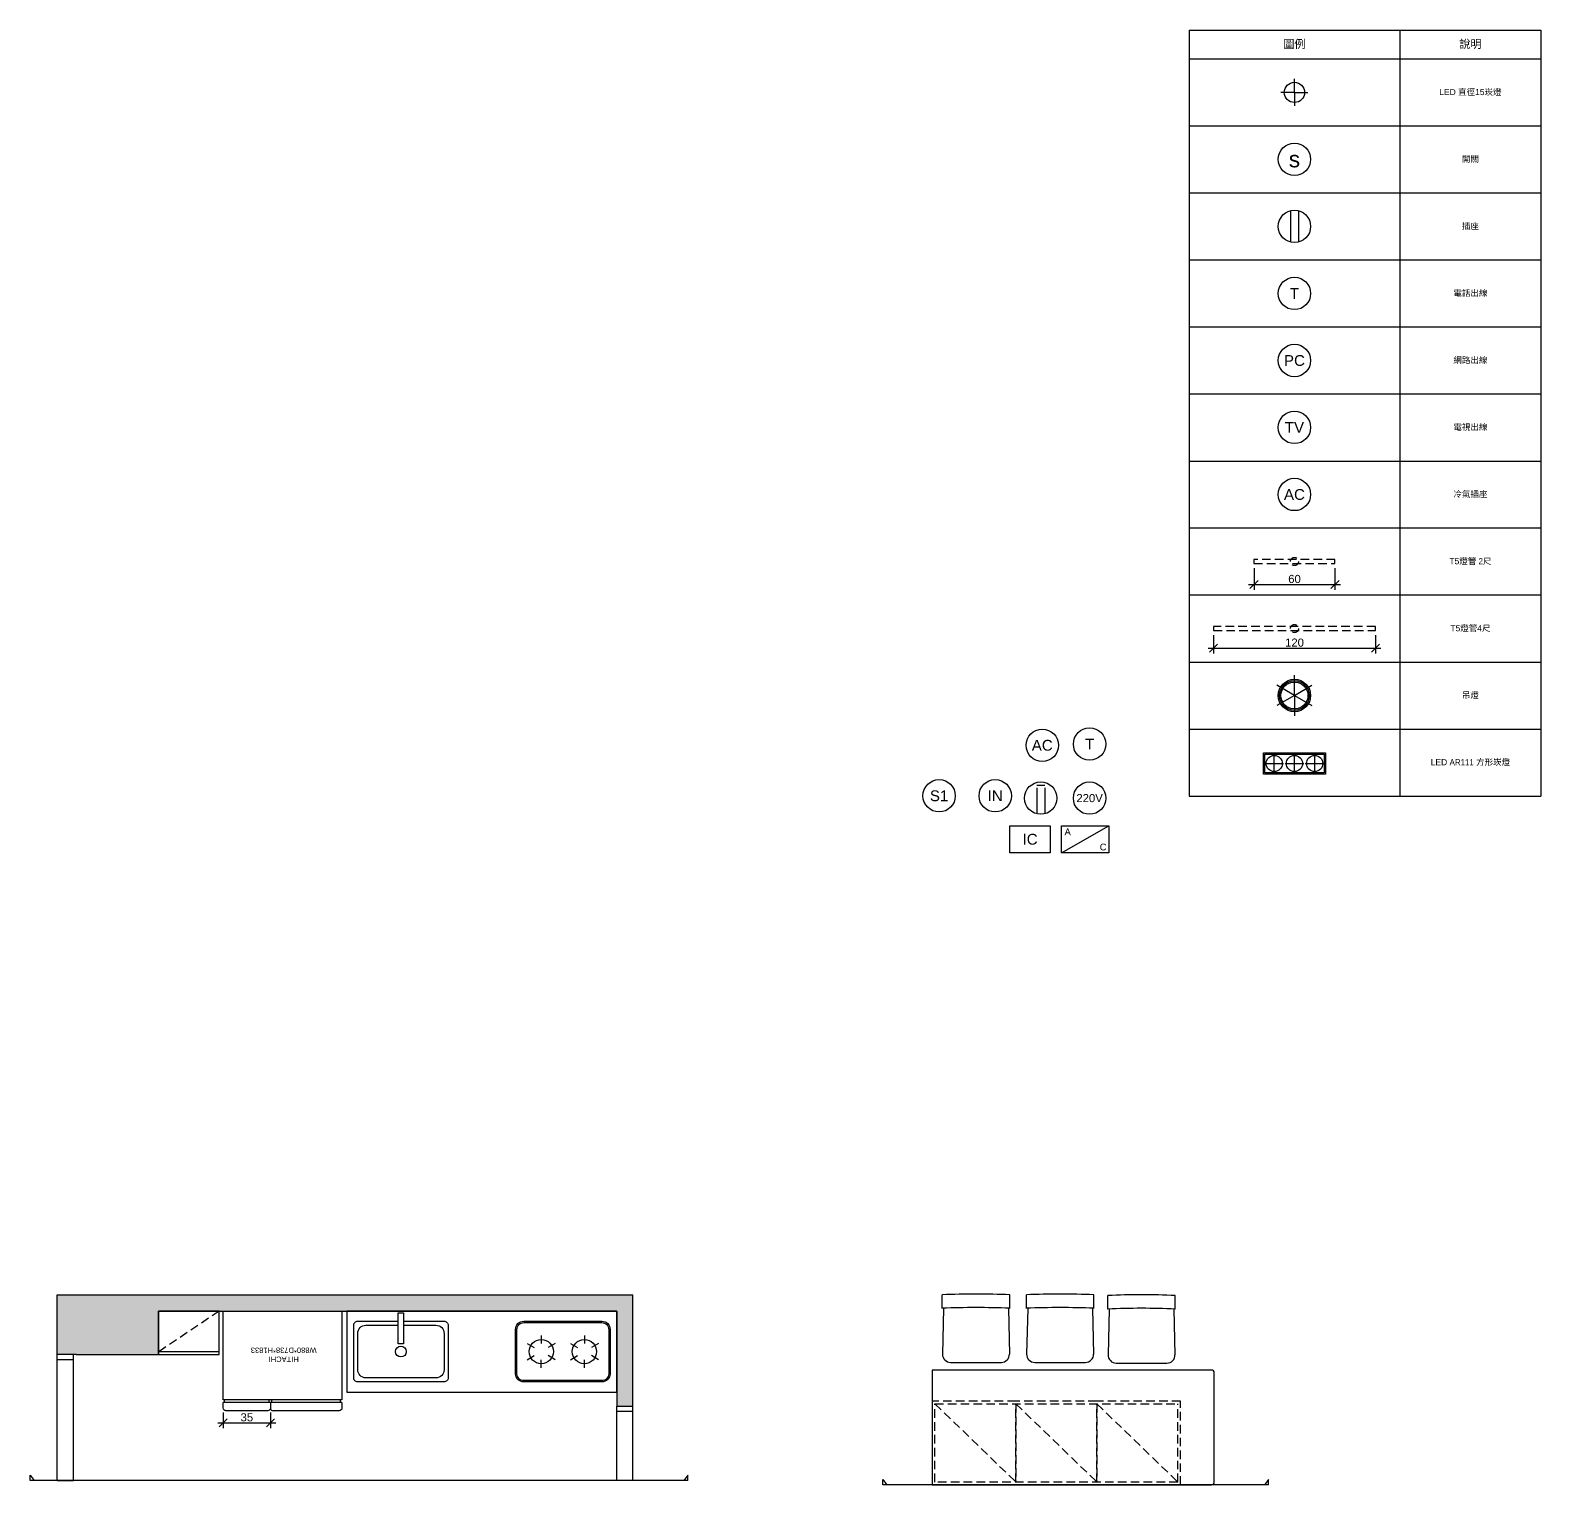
# Model space of a CAD drawing. Header units: millimetres. Extents: x -2628 to 3435, y -3699 to 2704.
# Drawn here: x 2165 to 3285, y 355 to 1433 of the extents above; entities that cross this region are included whole.
import ezdxf
from ezdxf.enums import TextEntityAlignment as Align

# ---------------------------------------------------------------- set-up
doc = ezdxf.new("R2010")
doc.units = ezdxf.units.MM
doc.header["$PDMODE"] = 35
doc.linetypes.add('HIDDEN', pattern=[9.525, 6.35, -3.175])
for name, color, linetype in [('03-結構牆', 253, 'Continuous'), ('04-門線', 94, 'Continuous'), ('06-傢俱', 6, 'Continuous'), ('08-文字', 7, 'Continuous'), ('10-標註', 140, 'Continuous'), ('11-填充', 8, 'Continuous'), ('13-線', 40, 'Continuous'), ('14-燈具', 40, 'Continuous')]:
    doc.layers.add(name, color=color, linetype=linetype)
doc.styles.get("Standard").update_dxf_attribs({"font": 'arial.ttf'})
doc.dimstyles.new('1倍', dxfattribs={"dimtxt": 6, "dimasz": 6, "dimexe": 4, "dimexo": 3.5, "dimgap": 1, "dimtad": 1, "dimdec": 1, "dimtxsty": 'Standard', "dimblk": 'OBLIQUE', "dimcen": 0.09, "dimdle": 4, "dimclrd": 140, "dimclre": 140, "dimclrt": 140, "dimadec": 0, "dimazin": 0, "dimtfac": 1, "dimtdec": 1, "dimtmove": 0, "dimatfit": 3, "dimfxl": 1, "dimarcsym": 1})

# ---------------------------------------------------------------- blocks, each defined once
blk = doc.blocks.new('*U57')
at = {"layer": '14-燈具'}
blk.add_line((0, -5), (0, 5), dxfattribs=at)
blk = doc.blocks.new('*U58')
at = {"layer": '14-燈具', "color": 0, "linetype": 'ByBlock', "lineweight": -2, "transparency": 16777216}
blk.add_blockref('*U57', (3428.2, 265.7), dxfattribs=at)
for p, rotation in [((3423.2, 260.7), 90), ((3428.2, 255.7), 180), ((3433.2, 260.7), 270)]:
    blk.add_blockref('*U57', p, dxfattribs=dict(at, rotation=rotation))
blk = doc.blocks.new('燈_崁燈直徑15')
at = {"layer": '14-燈具'}
blk.add_circle((0, 0), 7.5, dxfattribs=at)
blk.add_blockref('*U58', (-3428.2, -260.7), dxfattribs=at)
blk = doc.blocks.new('開關')
at = {"layer": '13-線'}
blk.add_circle((0, 0), 12, dxfattribs=at)
blk.add_text('s', height=12, dxfattribs=at).set_placement((0, 0), align=Align.MIDDLE)
blk = doc.blocks.new('插座')
at = {"layer": '13-線'}
for p, q in [((-3, 11.6), (-3, -11.6)), ((3, 11.6), (3, -11.6))]:
    blk.add_line(p, q, dxfattribs=at)
blk.add_circle((0, 0), 12, dxfattribs=at)
blk = doc.blocks.new('線_電話出現')
at = {"layer": '13-線'}
blk.add_circle((0, 0), 12, dxfattribs=at)
blk.add_text('T', height=8, dxfattribs=at).set_placement((0, 0), align=Align.MIDDLE)
blk = doc.blocks.new('線_網路出線')
at = {"layer": '13-線'}
blk.add_circle((0, 0), 12, dxfattribs=at)
blk.add_text('PC', height=8, dxfattribs=at).set_placement((0, 0), align=Align.MIDDLE)
blk = doc.blocks.new('線_電視出線')
at = {"layer": '13-線'}
blk.add_circle((0, 0), 12, dxfattribs=at)
blk.add_text('TV', height=8, dxfattribs=at).set_placement((0, 0), align=Align.MIDDLE)
blk = doc.blocks.new('線_冷氣插座')
at = {"layer": '13-線'}
blk.add_circle((0, 0), 12, dxfattribs=at)
blk.add_text('AC', height=8, dxfattribs=at).set_placement((0, 0), align=Align.MIDDLE)
blk = doc.blocks.new('燈_t5燈管2尺')
at = {"layer": '14-燈具', "linetype": 'HIDDEN'}
blk.add_lwpolyline([(-30, -1.5), (30, -1.5), (30, 1.5), (-30, 1.5)], close=True, dxfattribs=at)
blk.add_circle((0, 0), 3, dxfattribs=at)
blk = doc.blocks.new('燈_t5燈管4尺')
at = {"layer": '14-燈具', "linetype": 'HIDDEN'}
blk.add_lwpolyline([(-60, -1.5), (60, -1.5), (60, 1.5), (-60, 1.5)], close=True, dxfattribs=at)
blk.add_circle((0, 0), 3, dxfattribs=at)
blk = doc.blocks.new('*U84')
at = {"layer": '14-燈具'}
blk.add_line((0, -7.5), (0, 7.5), dxfattribs=at)
blk = doc.blocks.new('*U85')
at = {"layer": '14-燈具', "color": 0, "linetype": 'ByBlock', "lineweight": -2, "transparency": 16777216}
for p, rotation in [((3954.5, 130.7), 59.99999999999999), ((3967.5, 130.7), 299.9999999999999), ((3954.5, 123.2), 120), ((3961, 119.4), 180), ((3967.5, 123.2), 240)]:
    blk.add_blockref('*U84', p, dxfattribs=dict(at, rotation=rotation))
blk.add_blockref('*U84', (3961, 134.4), dxfattribs=at)
blk = doc.blocks.new('吊燈')
at = {"layer": '14-燈具'}
for radius in [12, 11, 10]:
    blk.add_circle((0, 0), radius, dxfattribs=at)
blk.add_blockref('*U85', (-3961, -126.9), dxfattribs=at)
blk = doc.blocks.new('燈_LEDAR111方形崁燈')
at = {"layer": '14-燈具'}
for p, q in [((-7, 15), (7, 15)), ((0, 22), (0, 8)), ((-7, 0), (7, 0)), ((0, 7), (0, -7)), ((0, -8), (0, -22)), ((-7, -15), (7, -15))]:
    blk.add_line(p, q, dxfattribs=at)
for points in [[(-8, 23), (8, 23), (8, -23), (-8, -23)], [(-7, 22), (7, 22), (7, -22), (-7, -22)]]:
    blk.add_lwpolyline(points, close=True, dxfattribs=at)
for centre in [(0, 15), (0, 0), (0, -15)]:
    blk.add_circle(centre, 6, dxfattribs=at)
blk = doc.blocks.new('*T59')
at = {"layer": '08-文字', "color": 0, "linetype": 'ByBlock', "lineweight": -2, "transparency": 16777216}
for p, q in [((0, 0), (260.7, 0)), ((0, 0), (0, -567.6)), ((156.3, 0), (156.3, -567.6)), ((260.7, 0), (260.7, -567.6)), ((0, -21.2), (260.7, -21.2)), ((0, -70.9), (260.7, -70.9)), ((0, -120.6), (260.7, -120.6)), ((0, -170.3), (260.7, -170.3)), ((0, -219.9), (260.7, -219.9)), ((0, -269.6), (260.7, -269.6)), ((0, -319.3), (260.7, -319.3)), ((0, -368.9), (260.7, -368.9)), ((0, -418.6), (260.7, -418.6)), ((0, -468.3), (260.7, -468.3)), ((0, -518), (260.7, -518)), ((0, -567.6), (260.7, -567.6))]:
    blk.add_line(p, q, dxfattribs=at)
at = {"layer": '08-文字', "color": 0, "transparency": 16777216}
for name, p in [('燈_崁燈直徑15', (78.1, -46.1)), ('開關', (78.1, -95.7)), ('插座', (78.1, -145.4)), ('線_電話出現', (78.1, -195.1)), ('線_網路出線', (78.1, -244.8)), ('線_電視出線', (78.1, -294.4)), ('線_冷氣插座', (78.1, -344.1)), ('燈_t5燈管2尺', (78.1, -393.8)), ('燈_t5燈管4尺', (78.1, -443.5)), ('吊燈', (78.1, -493.1))]:
    blk.add_blockref(name, p, dxfattribs=at)
at = {"layer": '08-文字', "color": 0, "transparency": 16777216, "rotation": 90}
blk.add_blockref('燈_LEDAR111方形崁燈', (78.1, -543.5), dxfattribs=at)
at = {"layer": '08-文字', "color": 0, "transparency": 16777216, "attachment_point": 5}
for s, insert, char_height, width in [('{\\fPMingLiU|b0|i0|c136|p18;圖例}', (78.1, -10.6), 6, 153.266), ('{\\fPMingLiU|b0|i0|c136|p18;說明}', (208.5, -10.6), 6, 101.386), ('LED{\\fArial|b0|i0|c136|p34; \\fPMingLiU|b0|i0|c136|p18;直徑}15{\\fPMingLiU|b0|i0|c136|p18;崁燈}', (208.5, -46.1), 4.5, 101.386), ('{\\fPMingLiU|b0|i0|c136|p18;開關}', (208.5, -95.7), 4.5, 101.386), ('{\\fPMingLiU|b0|i0|c136|p18;插座}', (208.5, -145.4), 4.5, 101.386), ('{\\fPMingLiU|b0|i0|c136|p18;電話出線}', (208.5, -195.1), 4.5, 101.386), ('{\\fPMingLiU|b0|i0|c136|p18;網路出線}', (208.5, -244.8), 4.5, 101.386), ('{\\fPMingLiU|b0|i0|c136|p18;電視出線}', (208.5, -294.4), 4.5, 101.386), ('{\\fPMingLiU|b0|i0|c136|p18;冷氣插座}', (208.5, -344.1), 4.5, 101.386), ('T5{\\fPMingLiU|b0|i0|c136|p18;燈管 2尺}', (208.5, -393.8), 4.5, 101.386), ('T5{\\fPMingLiU|b0|i0|c136|p18;燈管}4{\\fPMingLiU|b0|i0|c136|p18;尺}', (208.5, -443.5), 4.5, 101.386), ('{\\fPMingLiU|b0|i0|c136|p18;吊燈}', (208.5, -493.1), 4.5, 101.386), ('LED{\\fArial|b0|i0|c136|p34; \\fPMingLiU|b0|i0|c136|p18;AR111 方形崁燈}', (208.5, -542.8), 4.5, 101.386)]:
    blk.add_mtext(s, dxfattribs=dict(at, insert=insert, char_height=char_height, width=width))
blk = doc.blocks.new('*U73')
at = {"layer": '06-傢俱'}
blk.add_line((0, 3), (0, -3), dxfattribs=at)
blk = doc.blocks.new('*U74')
at = {"layer": '06-傢俱', "color": 0, "linetype": 'ByBlock', "lineweight": -2, "transparency": 16777216}
blk.add_blockref('*U73', (4089.8, -54.2), dxfattribs=at)
for p, rotation in [((4082, -58.7), 59.99999999999999), ((4082, -67.7), 120), ((4097.6, -58.7), 299.9999999999999), ((4097.6, -67.7), 240), ((4089.8, -72.2), 180)]:
    blk.add_blockref('*U73', p, dxfattribs=dict(at, rotation=rotation))
blk = doc.blocks.new('*U75')
at = {"layer": '06-傢俱'}
blk.add_line((0, 3), (0, -3), dxfattribs=at)
blk = doc.blocks.new('*U76')
at = {"layer": '06-傢俱', "color": 0, "linetype": 'ByBlock', "lineweight": -2, "transparency": 16777216}
blk.add_blockref('*U75', (4089.8, -54.2), dxfattribs=at)
for p, rotation in [((4082, -58.7), 59.99999999999999), ((4082, -67.7), 120), ((4097.6, -58.7), 299.9999999999999), ((4097.6, -67.7), 240), ((4089.8, -72.2), 180)]:
    blk.add_blockref('*U75', p, dxfattribs=dict(at, rotation=rotation))
blk = doc.blocks.new('爐子')
at = {"layer": '06-傢俱'}
for points in [[(6, 22.5), (64, 22.5, -0.414214), (70, 16.5), (70, -16.5, -0.414214), (64, -22.5), (6, -22.5, -0.414214), (0, -16.5), (0, 16.5, -0.414214)], [(6, 21.5), (64, 21.5, -0.414214), (69, 16.5), (69, -16.5, -0.414214), (64, -21.5), (6, -21.5, -0.414214), (1, -16.5), (1, 16.5, -0.414214)]]:
    blk.add_lwpolyline(points, format="xyb", close=True, dxfattribs=at)
for centre in [(19, 0), (51, 0)]:
    blk.add_circle(centre, 9, dxfattribs=at)
for name, p in [('*U74', (-4070.8, 63.2)), ('*U76', (-4038.8, 63.2))]:
    blk.add_blockref(name, p, dxfattribs=at)
blk = doc.blocks.new('水槽')
at = {"layer": '06-傢俱'}
for points in [[(33, -22.5), (3, -22.5, -0.414214), (0, -19.5), (0, 19.5, -0.414214), (3, 22.5), (67, 22.5, -0.414214), (70, 19.5), (70, -19.5, -0.414214), (67, -22.5), (37, -22.5)], [(33, -19.5), (9, -19.5, -0.414214), (3, -13.5), (3, 13.5, -0.414214), (9, 19.5), (61, 19.5, -0.414214), (67, 13.5), (67, -13.5, -0.414214), (61, -19.5), (37, -19.5)]]:
    blk.add_lwpolyline(points, format="xyb", dxfattribs=at)
blk.add_lwpolyline([(33, -5.7), (37, -5.7), (37, -28.7), (33, -28.7)], close=True, dxfattribs=at)
blk.add_circle((35, 0), 4, dxfattribs=at)
blk = doc.blocks.new('上下櫃')
at = {"layer": '06-傢俱'}
blk.add_line((-45, 30.2), (0, 30.2), dxfattribs=at)
at = {"layer": '06-傢俱', "linetype": 'HIDDEN'}
blk.add_line((-45, 0), (0, 30.2), dxfattribs=at)
at = {"layer": '06-傢俱'}
blk.add_lwpolyline([(0, 32.2), (-45, 32.2), (-45, 0), (0, 0)], close=True, dxfattribs=at)
blk = doc.blocks.new('冰箱')
at = {"layer": '06-傢俱'}
for p, q in [((0, 67.8), (88, 67.8)), ((1, 67.8), (1, 65.8)), ((52, 67.8), (52, 65.8)), ((54, 67.8), (54, 65.8)), ((87, 67.8), (87, 65.8)), ((0, 65.8), (88, 65.8))]:
    blk.add_line(p, q, dxfattribs=at)
for points in [[(0, 67.8), (0, 71.8, -0.414214), (2, 73.8), (51, 73.8)], [(53, 67.8), (53, 71.8, -0.414214), (55, 73.8), (86, 73.8, -0.414214), (88, 71.8), (88, 67.8)]]:
    blk.add_lwpolyline(points, format="xyb", dxfattribs=at)
blk.add_lwpolyline([(88, 65.8), (88, 0), (0, 0), (0, 65.8)], dxfattribs=at)
blk.add_arc((51, 71.8), 2, 0, 90, dxfattribs=at)
at = {"layer": '06-傢俱', "insert": (17.5, 37.7), "char_height": 4, "attachment_point": 1}
blk.add_mtext_dynamic_manual_height_columns('\\pxqc;HITACHI\\PW880*D738*H1833', width=51.235, gutter_width=20, heights=[11.7], dxfattribs=at)
blk = doc.blocks.new('_Oblique')
at = {"color": 0, "linetype": 'ByBlock', "lineweight": -2}
blk.add_line((-0.5, -0.5), (0.5, 0.5), dxfattribs=at)
blk = doc.blocks.new('*D87')
at = {"layer": '06-傢俱', "color": 140, "lineweight": -2, "transparency": 16777216}
for p, q in [((2308.2, 408.2), (2308.2, 396.7)), ((2343.2, 408.2), (2343.2, 396.7)), ((2304.2, 400.7), (2347.2, 400.7))]:
    blk.add_line(p, q, dxfattribs=at)
at = {"layer": 'Defpoints', "color": 0, "transparency": 16777216}
for p in [(2308.2, 411.7), (2343.2, 411.7), (2343.2, 400.7)]:
    blk.add_point(p, dxfattribs=at)
at = {"layer": '06-傢俱', "color": 140, "lineweight": -2, "transparency": 16777216, "xscale": 6, "yscale": 6, "zscale": 6, "rotation": 180}
blk.add_blockref('_Oblique', (2308.2, 400.7), dxfattribs=at)
at = {"layer": '06-傢俱', "color": 140, "lineweight": -2, "transparency": 16777216, "xscale": 6, "yscale": 6, "zscale": 6}
blk.add_blockref('_Oblique', (2343.2, 400.7), dxfattribs=at)
at = {"layer": '06-傢俱', "color": 140, "transparency": 16777216, "insert": (2325.7, 404.7), "char_height": 6, "attachment_point": 5}
blk.add_mtext('35', dxfattribs=at)
blk = doc.blocks.new('椅子')
at = {"layer": '06-傢俱'}
for p, q in [((0, -10), (0, 0)), ((1, -10), (0.2, -43.9)), ((49, -10), (49.8, -43.9)), ((50, -10), (50, 0)), ((6.2, -50), (43.8, -50))]:
    blk.add_line(p, q, dxfattribs=at)
for centre, radius, start, end in [((25, -598.1), 598.7, 87.6066, 92.3934), ((25, -608.1), 598.7, 87.6066, 92.3934), ((6.2, -44), 6, 178.5679, 270), ((43.8, -44), 6, 270, 1.4321)]:
    blk.add_arc(centre, radius, start, end, dxfattribs=at)
blk = doc.blocks.new('餐桌')
at = {"layer": '06-傢俱', "linetype": 'HIDDEN'}
for p, q in [((2, -25), (182, -25)), ((2, -83), (2, -25)), ((2, -25), (62, -83)), ((122, -23), (62, -23)), ((62, -25), (62, -83)), ((62, -25), (122, -83)), ((122, -83), (122, -25)), ((122, -25), (182, -83)), ((182, -83), (182, -25)), ((182, -83), (2, -83)), ((62, -85), (122, -85))]:
    blk.add_line(p, q, dxfattribs=at)
at = {"layer": '06-傢俱'}
blk.add_lwpolyline([(0, -85), (207, -85, 0.414214), (209, -83), (209, -2, 0.414214), (207, 0), (0, 0)], format="xyb", close=True, dxfattribs=at)
at = {"layer": '06-傢俱', "linetype": 'HIDDEN'}
for points in [[(62, -23), (0, -23), (0, -85), (62, -85)], [(62, -83), (62, -25)], [(122, -85), (184, -85), (184, -23), (122, -23)], [(122, -25), (122, -83)]]:
    blk.add_lwpolyline(points, dxfattribs=at)
blk = doc.blocks.new('*D102')
at = {"layer": '08-文字', "color": 140, "lineweight": -2, "transparency": 16777216}
for p, q in [((3072.1, 1034), (3072.1, 1018)), ((3132.1, 1034), (3132.1, 1018)), ((3068.1, 1022), (3136.1, 1022))]:
    blk.add_line(p, q, dxfattribs=at)
at = {"layer": 'Defpoints', "color": 0, "transparency": 16777216}
for p in [(3072.1, 1037.5), (3132.1, 1037.5), (3132.1, 1022)]:
    blk.add_point(p, dxfattribs=at)
at = {"layer": '08-文字', "color": 140, "lineweight": -2, "transparency": 16777216, "xscale": 6, "yscale": 6, "zscale": 6, "rotation": 180}
blk.add_blockref('_Oblique', (3072.1, 1022), dxfattribs=at)
at = {"layer": '08-文字', "color": 140, "lineweight": -2, "transparency": 16777216, "xscale": 6, "yscale": 6, "zscale": 6}
blk.add_blockref('_Oblique', (3132.1, 1022), dxfattribs=at)
at = {"layer": '08-文字', "color": 140, "transparency": 16777216, "insert": (3102.1, 1026.1), "char_height": 6, "attachment_point": 5}
blk.add_mtext('60', dxfattribs=at)
blk = doc.blocks.new('*D103')
at = {"layer": '08-文字', "color": 140, "lineweight": -2, "transparency": 16777216}
for p, q in [((3038.1, 974.8), (3166.1, 974.8)), ((3042.1, 984.4), (3042.1, 970.8)), ((3162.1, 984.4), (3162.1, 970.8))]:
    blk.add_line(p, q, dxfattribs=at)
at = {"layer": 'Defpoints', "color": 0, "transparency": 16777216}
for p in [(3042.1, 987.9), (3162.1, 987.9), (3162.1, 974.8)]:
    blk.add_point(p, dxfattribs=at)
at = {"layer": '08-文字', "color": 140, "lineweight": -2, "transparency": 16777216, "xscale": 6, "yscale": 6, "zscale": 6, "rotation": 180}
blk.add_blockref('_Oblique', (3042.1, 974.8), dxfattribs=at)
at = {"layer": '08-文字', "color": 140, "lineweight": -2, "transparency": 16777216, "xscale": 6, "yscale": 6, "zscale": 6}
blk.add_blockref('_Oblique', (3162.1, 974.8), dxfattribs=at)
at = {"layer": '08-文字', "color": 140, "transparency": 16777216, "insert": (3102.1, 978.9), "char_height": 6, "attachment_point": 5}
blk.add_mtext('120', dxfattribs=at)
blk = doc.blocks.new('*U109')
at = {"layer": '13-線'}
blk.add_circle((0, 0), 12, dxfattribs=at)
blk.add_text('AC', height=8, dxfattribs=at).set_placement((0, 0), align=Align.MIDDLE)
blk = doc.blocks.new('燈光單切開關')
at = {"layer": '13-線'}
blk.add_circle((0, 0), 12, dxfattribs=at)
blk.add_text('S1', height=8, dxfattribs=at).set_placement((0, 0), align=Align.MIDDLE)
blk = doc.blocks.new('網路插座')
at = {"layer": '13-線'}
blk.add_circle((0, 0), 12, dxfattribs=at)
blk.add_text('IN', height=8, dxfattribs=at).set_placement((0, 0), align=Align.MIDDLE)
blk = doc.blocks.new('冷氣3孔插座')
at = {"layer": '13-線'}
for p, q in [((-3, 9.6), (3, 9.6)), ((-3, 7.6), (-3, -11.6)), ((3, 7.6), (3, -11.6))]:
    blk.add_line(p, q, dxfattribs=at)
blk.add_circle((0, 0), 12, dxfattribs=at)
blk = doc.blocks.new('220插座')
at = {"layer": '13-線'}
blk.add_circle((0, 0), 12, dxfattribs=at)
blk.add_text('220V', height=6, dxfattribs=at).set_placement((0, 0), align=Align.MIDDLE)
blk = doc.blocks.new('對講機')
at = {"layer": '13-線'}
blk.add_lwpolyline([(-15, 10), (15, 10), (15, -10), (-15, -10)], close=True, dxfattribs=at)
blk.add_text('IC', height=8, dxfattribs=at).set_placement((0, 0), align=Align.MIDDLE)
blk = doc.blocks.new('冷氣')
at = {"layer": '13-線'}
blk.add_line((-17.5, -10), (17.5, 10), dxfattribs=at)
blk.add_lwpolyline([(-17.5, 10), (17.5, 10), (17.5, -10), (-17.5, -10)], close=True, dxfattribs=at)
for s, p in [('A', (-12.9, 5.5)), ('C', (13.4, -5.8))]:
    blk.add_text(s, height=5, dxfattribs=at).set_placement(p, align=Align.MIDDLE)

msp = doc.modelspace()

# ---------------------------------------------------------------- hatches: boundary and pattern name
at = {"layer": '11-填充'}
h = msp.add_hatch(color=256, dxfattribs=at)
h.dxf.hatch_style = 1
h.paths.add_polyline_path([(2599.87, 423.46), (2599.87, 412.96), (2611.87, 412.96), (2611.87, 495.46), (2185.17, 495.46), (2185.17, 451.26), (2199.17, 451.26), (2260.27, 451.26), (2260.27, 483.46), (2305.27, 483.46), (2599.87, 483.46)])

# ---------------------------------------------------------------- linework, layer by layer
at = {"layer": '03-結構牆'}
for p, q in [((2185.17, 495.46), (2611.87, 495.46)), ((2185.17, 451.26), (2185.17, 495.46)), ((2611.87, 412.96), (2611.87, 495.46)), ((2260.27, 451.26), (2260.27, 483.46)), ((2260.27, 483.46), (2599.87, 483.46)), ((2599.87, 483.46), (2599.87, 412.96)), ((2199.17, 451.26), (2260.27, 451.26))]:
    msp.add_line(p, q, dxfattribs=at)
at = {"layer": '04-門線'}
for p, q in [((2199.17, 451.26), (2185.17, 451.26)), ((2185.17, 357.96), (2185.17, 451.26)), ((2197.17, 357.96), (2197.17, 451.26)), ((2197.17, 447.26), (2185.17, 447.26)), ((2599.87, 412.96), (2611.87, 412.96)), ((2599.87, 357.96), (2599.87, 412.96)), ((2611.87, 408.96), (2599.87, 408.96)), ((2611.87, 357.96), (2611.87, 412.96)), ((2185.17, 357.96), (2197.17, 357.96)), ((2185.17, 357.96), (2197.17, 357.96)), ((2611.87, 357.96), (2599.87, 357.96))]:
    msp.add_line(p, q, dxfattribs=at)
at = {"layer": '06-傢俱'}
msp.add_lwpolyline([(2599.87, 483.46), (2399.87, 483.46), (2399.87, 423.46), (2599.87, 423.46)], close=True, dxfattribs=at)
at = {"layer": '10-標註'}
for p, q in [((2165.17, 357.96), (2165.17, 361.96)), ((2165.17, 361.96), (2168.04, 357.96)), ((2652.47, 361.96), (2649.59, 357.96)), ((2652.47, 357.96), (2652.47, 361.96)), ((2797, 354.73), (2797, 358.73)), ((2797, 358.73), (2799.87, 354.73)), ((3082.75, 358.73), (3079.88, 354.73)), ((3082.75, 354.73), (3082.75, 358.73)), ((2652.47, 357.96), (2165.17, 357.96)), ((3082.75, 354.73), (2797, 354.73))]:
    msp.add_line(p, q, dxfattribs=at)

# ---------------------------------------------------------------- block references
msp.add_blockref('*T59', (3023.95, 1432.83))
at = {"layer": '06-傢俱'}
for name, p in [('椅子', (2841.04, 495.46)), ('椅子', (2903.39, 495.46)), ('椅子', (2963.73, 494.94)), ('餐桌', (2833.65, 439.73))]:
    msp.add_blockref(name, p, dxfattribs=at)
at = {"layer": '06-傢俱', "linetype": 'HIDDEN', "rotation": 180}
msp.add_blockref('上下櫃', (2260.27, 483.46), dxfattribs=at)
at = {"layer": '06-傢俱', "rotation": 180}
for name, p in [('冰箱', (2396.15, 483.46)), ('水槽', (2474.87, 453.46)), ('爐子', (2594.87, 453.46))]:
    msp.add_blockref(name, p, dxfattribs=at)
at = {"layer": '13-線'}
for name, p in [('*U109', (2915.17, 902.83)), ('線_電話出現', (2950.23, 903.74))]:
    msp.add_blockref(name, p, dxfattribs=at)
at = {"layer": '14-燈具'}
for name, p in [('燈光單切開關', (2838.73, 865.42)), ('網路插座', (2880.31, 865.42)), ('冷氣3孔插座', (2914.03, 863.69)), ('220插座', (2950.23, 863.69)), ('對講機', (2906.14, 833.21)), ('冷氣', (2946.89, 833.21))]:
    msp.add_blockref(name, p, dxfattribs=at)

# ---------------------------------------------------------------- dimensions: what is measured, and where the dimension line sits
at = {"layer": '06-傢俱'}
dim = msp.add_linear_dim(base=(2343.15, 400.65), p1=(2308.15, 411.66), p2=(2343.15, 411.66), dimstyle='1倍', dxfattribs=at)
dim.commit()
dim.dimension.update_dxf_attribs({"geometry": '*D87', "text_midpoint": (2325.65, 404.72)})
at = {"layer": '08-文字'}
for base, p1, p2, picture, middle in [((3132.09, 1022.04), (3072.09, 1037.55), (3132.09, 1037.55), '*D102', (3102.09, 1026.11)), ((3162.09, 974.81), (3042.09, 987.88), (3162.09, 987.88), '*D103', (3102.09, 978.87))]:
    dim = msp.add_linear_dim(base=base, p1=p1, p2=p2, dimstyle='1倍', dxfattribs=at)
    dim.commit()
    dim.dimension.update_dxf_attribs({"geometry": picture, "text_midpoint": middle})

doc.saveas('drawing.dxf')
